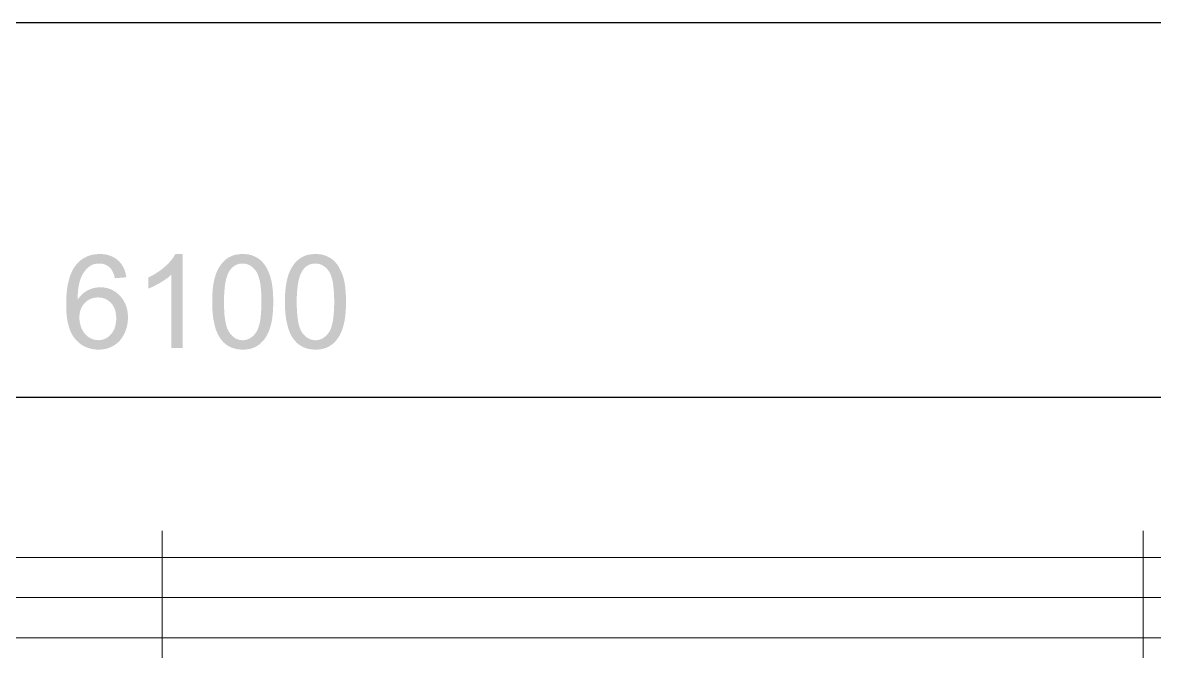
# Model space of a CAD drawing. Header units: millimetres. Extents: x -1336 to 24201, y -1370 to 16142.
# Drawn here: x 4994 to 6262, y 14215 to 14920 of the extents above; entities that cross this region are included whole.
import ezdxf

# ---------------------------------------------------------------- set-up
doc = ezdxf.new("R2010")
doc.units = ezdxf.units.MM
doc.layers.add('A-DIMS-MM', color=7, linetype='Continuous', lineweight=13)
doc.layers.add('A-GLAZ', color=7, linetype='Continuous', lineweight=13)

msp = doc.modelspace()

# ---------------------------------------------------------------- hatches: boundary and pattern name
at = {"layer": 'A-DIMS-MM'}
h = msp.add_hatch(color=7, dxfattribs=at)
h.paths.add_polyline_path([(5109.8, 14634.3), (5097, 14633.3), (5096.6, 14635.1), (5096.1, 14636.8), (5095.5, 14638.4), (5094.9, 14639.8), (5094.3, 14641.2), (5093.6, 14642.3), (5092.9, 14643.4), (5092.1, 14644.3), (5091.5, 14645), (5090.8, 14645.6), (5090.1, 14646.2), (5089.4, 14646.7), (5088.6, 14647.2), (5087.9, 14647.7), (5087.1, 14648.1), (5086.3, 14648.5), (5085.5, 14648.8), (5084.6, 14649.1), (5083.8, 14649.3), (5082.9, 14649.5), (5082, 14649.6), (5081.1, 14649.7), (5080.2, 14649.8), (5079.2, 14649.8), (5077.7, 14649.8), (5076.3, 14649.6), (5074.8, 14649.3), (5073.5, 14649), (5072.1, 14648.5), (5070.8, 14647.9), (5069.6, 14647.2), (5068.4, 14646.4), (5066.9, 14645.2), (5065.5, 14643.9), (5064.2, 14642.5), (5063, 14640.9), (5061.8, 14639.2), (5060.7, 14637.4), (5059.7, 14635.5), (5058.8, 14633.4), (5058.4, 14632.3), (5058, 14631.2), (5057.6, 14630), (5057.3, 14628.7), (5057, 14627.4), (5056.7, 14626), (5056.4, 14624.6), (5056.2, 14623.1), (5055.9, 14621.6), (5055.8, 14619.9), (5055.6, 14618.3), (5055.5, 14616.6), (5055.3, 14614.8), (5055.3, 14613), (5055.2, 14611.1), (5055.2, 14609.1), (5056.4, 14610.9), (5057.6, 14612.5), (5059, 14614), (5060.4, 14615.3), (5061.8, 14616.6), (5063.3, 14617.7), (5064.9, 14618.8), (5066.6, 14619.7), (5068.3, 14620.5), (5070, 14621.2), (5071.7, 14621.8), (5073.5, 14622.3), (5075.2, 14622.6), (5077, 14622.9), (5078.8, 14623.1), (5080.7, 14623.1), (5082.3, 14623.1), (5083.8, 14623), (5085.4, 14622.8), (5086.9, 14622.5), (5088.4, 14622.2), (5089.8, 14621.8), (5091.2, 14621.3), (5092.6, 14620.7), (5094, 14620.1), (5095.3, 14619.4), (5096.6, 14618.6), (5097.9, 14617.8), (5099.1, 14616.8), (5100.3, 14615.8), (5101.5, 14614.8), (5102.6, 14613.6), (5103.7, 14612.4), (5104.8, 14611.2), (5105.7, 14609.9), (5106.6, 14608.5), (5107.4, 14607.2), (5108.1, 14605.7), (5108.8, 14604.3), (5109.4, 14602.7), (5110, 14601.2), (5110.4, 14599.6), (5110.8, 14598), (5111.1, 14596.3), (5111.4, 14594.5), (5111.5, 14592.8), (5111.7, 14591), (5111.7, 14589.1), (5111.6, 14586.6), (5111.4, 14584.2), (5111.1, 14581.9), (5110.6, 14579.6), (5110, 14577.3), (5109.3, 14575.1), (5108.4, 14572.9), (5107.4, 14570.7), (5106.3, 14568.7), (5105.1, 14566.7), (5103.8, 14564.9), (5102.4, 14563.2), (5100.9, 14561.7), (5099.2, 14560.2), (5097.5, 14558.9), (5095.7, 14557.7), (5093.8, 14556.7), (5091.9, 14555.7), (5089.8, 14555), (5087.8, 14554.3), (5085.6, 14553.8), (5083.4, 14553.5), (5081.1, 14553.3), (5078.8, 14553.2), (5076.8, 14553.3), (5074.9, 14553.4), (5073, 14553.6), (5071.1, 14554), (5069.3, 14554.4), (5067.6, 14554.9), (5065.9, 14555.5), (5064.2, 14556.2), (5062.6, 14557), (5061, 14557.8), (5059.5, 14558.8), (5058, 14559.9), (5056.6, 14561), (5055.2, 14562.3), (5053.8, 14563.6), (5052.5, 14565.1), (5051.3, 14566.6), (5050.1, 14568.3), (5049.1, 14570), (5048.1, 14572), (5047.2, 14574), (5046.3, 14576.1), (5045.6, 14578.4), (5044.9, 14580.8), (5044.3, 14583.3), (5043.8, 14585.9), (5043.3, 14588.6), (5043, 14591.5), (5042.7, 14594.5), (5042.5, 14597.6), (5042.4, 14600.8), (5042.4, 14604.1), (5042.4, 14607.9), (5042.5, 14611.5), (5042.8, 14615), (5043.1, 14618.3), (5043.5, 14621.5), (5043.9, 14624.6), (5044.5, 14627.6), (5045.2, 14630.4), (5045.9, 14633.1), (5046.7, 14635.7), (5047.7, 14638.1), (5048.7, 14640.4), (5049.8, 14642.6), (5051, 14644.7), (5052.2, 14646.6), (5053.6, 14648.4), (5054.9, 14649.9), (5056.2, 14651.2), (5057.5, 14652.5), (5058.9, 14653.7), (5060.4, 14654.7), (5061.9, 14655.7), (5063.5, 14656.6), (5065.1, 14657.4), (5066.8, 14658.1), (5068.5, 14658.7), (5070.3, 14659.3), (5072.1, 14659.7), (5074, 14660), (5076, 14660.2), (5078, 14660.4), (5080, 14660.4), (5081.6, 14660.4), (5083.1, 14660.3), (5084.5, 14660.2), (5085.9, 14660), (5087.3, 14659.8), (5088.7, 14659.5), (5090, 14659.1), (5091.3, 14658.7), (5092.6, 14658.2), (5093.8, 14657.7), (5095, 14657.1), (5096.1, 14656.5), (5097.2, 14655.8), (5098.3, 14655.1), (5099.3, 14654.3), (5100.3, 14653.5), (5101.3, 14652.6), (5102.2, 14651.7), (5103.1, 14650.7), (5103.9, 14649.7), (5104.7, 14648.6), (5105.4, 14647.5), (5106, 14646.4), (5106.7, 14645.2), (5107.2, 14644), (5107.8, 14642.7), (5108.2, 14641.4), (5108.6, 14640.1), (5109, 14638.7), (5109.3, 14637.3), (5109.6, 14635.8), (5109.8, 14634.3)])
h.paths.add_polyline_path([(5057.2, 14589), (5057.2, 14587.4), (5057.4, 14585.7), (5057.6, 14584.1), (5057.9, 14582.5), (5058.3, 14580.9), (5058.8, 14579.4), (5059.3, 14577.8), (5060, 14576.3), (5060.8, 14574.8), (5061.6, 14573.4), (5062.5, 14572.1), (5063.4, 14570.9), (5064.4, 14569.8), (5065.5, 14568.8), (5066.7, 14567.8), (5067.9, 14567), (5069.2, 14566.2), (5070.5, 14565.6), (5071.8, 14565.1), (5073.1, 14564.6), (5074.5, 14564.3), (5075.8, 14564), (5077.2, 14563.9), (5078.6, 14563.8), (5079.6, 14563.8), (5080.6, 14563.9), (5081.6, 14564), (5082.5, 14564.2), (5083.5, 14564.5), (5084.4, 14564.7), (5085.3, 14565.1), (5086.2, 14565.5), (5087.1, 14565.9), (5087.9, 14566.4), (5088.7, 14566.9), (5089.6, 14567.5), (5090.4, 14568.2), (5091.1, 14568.9), (5091.9, 14569.6), (5092.6, 14570.4), (5093.3, 14571.2), (5094, 14572.1), (5094.6, 14573), (5095.2, 14574), (5095.7, 14575), (5096.2, 14576), (5096.7, 14577.1), (5097, 14578.2), (5097.4, 14579.3), (5097.7, 14580.5), (5097.9, 14581.7), (5098.1, 14582.9), (5098.3, 14584.2), (5098.4, 14585.5), (5098.5, 14586.9), (5098.5, 14588.3), (5098.5, 14589.6), (5098.4, 14591), (5098.3, 14592.2), (5098.1, 14593.5), (5097.9, 14594.7), (5097.7, 14595.8), (5097.4, 14596.9), (5097.1, 14598), (5096.7, 14599.1), (5096.2, 14600.1), (5095.8, 14601.1), (5095.2, 14602), (5094.7, 14602.9), (5094.1, 14603.8), (5093.4, 14604.7), (5092.7, 14605.5), (5092, 14606.2), (5091.2, 14606.9), (5090.4, 14607.6), (5089.6, 14608.2), (5088.8, 14608.8), (5087.9, 14609.3), (5087.1, 14609.7), (5086.2, 14610.2), (5085.2, 14610.5), (5084.3, 14610.8), (5083.3, 14611.1), (5082.3, 14611.3), (5081.3, 14611.5), (5080.3, 14611.6), (5079.2, 14611.7), (5078.1, 14611.7), (5077, 14611.7), (5076, 14611.6), (5074.9, 14611.5), (5073.9, 14611.3), (5072.9, 14611.1), (5071.9, 14610.8), (5071, 14610.5), (5070, 14610.2), (5069.1, 14609.7), (5068.2, 14609.3), (5067.3, 14608.8), (5066.5, 14608.2), (5065.6, 14607.6), (5064.8, 14606.9), (5064, 14606.2), (5063.3, 14605.5), (5062.5, 14604.7), (5061.8, 14603.8), (5061.2, 14603), (5060.6, 14602.1), (5060.1, 14601.2), (5059.6, 14600.2), (5059.1, 14599.2), (5058.7, 14598.2), (5058.3, 14597.2), (5058, 14596.1), (5057.8, 14595), (5057.6, 14593.9), (5057.4, 14592.7), (5057.3, 14591.5), (5057.2, 14590.3), (5057.2, 14589)])
h.paths.add_polyline_path([(5173.1, 14555), (5160.2, 14555), (5160.2, 14637.2), (5159, 14636), (5157.7, 14634.9), (5156.3, 14633.8), (5154.8, 14632.7), (5153.2, 14631.6), (5151.6, 14630.5), (5149.8, 14629.4), (5148, 14628.3), (5146.1, 14627.2), (5144.3, 14626.2), (5142.5, 14625.3), (5140.8, 14624.4), (5139.1, 14623.6), (5137.5, 14622.9), (5135.9, 14622.2), (5134.4, 14621.6), (5134.4, 14634.1), (5137.1, 14635.4), (5139.6, 14636.7), (5142.1, 14638.2), (5144.5, 14639.7), (5146.8, 14641.3), (5149.1, 14642.9), (5151.2, 14644.6), (5153.3, 14646.4), (5155.3, 14648.2), (5157.1, 14650), (5158.7, 14651.8), (5160.2, 14653.5), (5161.6, 14655.3), (5162.8, 14657), (5163.8, 14658.7), (5164.8, 14660.4), (5173.1, 14660.4), (5173.1, 14555)])
h.paths.add_polyline_path([(5206.1, 14606.8), (5206.1, 14609.1), (5206.1, 14611.3), (5206.2, 14613.5), (5206.3, 14615.6), (5206.5, 14617.7), (5206.6, 14619.7), (5206.8, 14621.7), (5207, 14623.6), (5207.3, 14625.4), (5207.6, 14627.2), (5207.9, 14629), (5208.2, 14630.6), (5208.6, 14632.2), (5209, 14633.8), (5209.5, 14635.3), (5209.9, 14636.8), (5210.4, 14638.2), (5210.9, 14639.5), (5211.5, 14640.8), (5212.1, 14642.1), (5212.7, 14643.3), (5213.3, 14644.5), (5214, 14645.7), (5214.7, 14646.8), (5215.4, 14647.9), (5216.2, 14648.9), (5216.9, 14649.9), (5217.8, 14650.9), (5218.6, 14651.8), (5219.5, 14652.6), (5220.4, 14653.5), (5221.3, 14654.3), (5222.3, 14655), (5223.3, 14655.7), (5224.3, 14656.4), (5225.3, 14657), (5226.4, 14657.5), (5227.5, 14658), (5228.7, 14658.5), (5229.8, 14658.9), (5231, 14659.3), (5232.3, 14659.6), (5233.5, 14659.8), (5234.8, 14660), (5236.2, 14660.2), (5237.5, 14660.3), (5238.9, 14660.4), (5240.3, 14660.4), (5242.4, 14660.4), (5244.4, 14660.2), (5246.4, 14660), (5248.3, 14659.6), (5250.1, 14659.1), (5251.8, 14658.5), (5253.5, 14657.8), (5255.2, 14657), (5256.7, 14656.1), (5258.2, 14655.1), (5259.6, 14654.1), (5261, 14652.9), (5262.3, 14651.6), (5263.5, 14650.2), (5264.6, 14648.8), (5265.7, 14647.2), (5266.7, 14645.6), (5267.6, 14643.8), (5268.5, 14642), (5269.4, 14640.1), (5270.2, 14638.1), (5270.9, 14636), (5271.6, 14633.9), (5272.2, 14631.6), (5272.5, 14630.4), (5272.8, 14629.2), (5273, 14627.9), (5273.2, 14626.6), (5273.4, 14625.2), (5273.6, 14623.8), (5273.8, 14622.3), (5274, 14620.8), (5274.1, 14619.2), (5274.2, 14617.6), (5274.3, 14615.9), (5274.4, 14614.2), (5274.5, 14612.4), (5274.5, 14610.6), (5274.6, 14608.7), (5274.6, 14606.8), (5274.5, 14604.5), (5274.5, 14602.3), (5274.4, 14600.1), (5274.3, 14598), (5274.2, 14595.9), (5274, 14593.9), (5273.8, 14592), (5273.6, 14590.1), (5273.4, 14588.2), (5273.1, 14586.5), (5272.8, 14584.7), (5272.4, 14583.1), (5272.1, 14581.5), (5271.7, 14579.9), (5271.2, 14578.4), (5270.8, 14577), (5270.3, 14575.6), (5269.8, 14574.2), (5269.2, 14572.9), (5268.6, 14571.6), (5268, 14570.4), (5267.4, 14569.2), (5266.7, 14568), (5266, 14566.9), (5265.3, 14565.8), (5264.6, 14564.8), (5263.8, 14563.8), (5263, 14562.8), (5262.1, 14561.9), (5261.2, 14561), (5260.3, 14560.2), (5259.4, 14559.4), (5258.5, 14558.7), (5257.5, 14558), (5256.4, 14557.3), (5255.4, 14556.7), (5254.3, 14556.1), (5253.2, 14555.6), (5252, 14555.2), (5250.9, 14554.8), (5249.7, 14554.4), (5248.4, 14554.1), (5247.1, 14553.8), (5245.8, 14553.6), (5244.5, 14553.4), (5243.1, 14553.3), (5241.7, 14553.2), (5240.3, 14553.2), (5238.5, 14553.3), (5236.6, 14553.4), (5234.9, 14553.6), (5233.1, 14553.9), (5231.5, 14554.3), (5229.9, 14554.7), (5228.3, 14555.3), (5226.8, 14555.9), (5225.3, 14556.7), (5223.9, 14557.5), (5222.5, 14558.4), (5221.2, 14559.3), (5220, 14560.4), (5218.7, 14561.5), (5217.6, 14562.8), (5216.5, 14564.1), (5215.2, 14565.8), (5214, 14567.6), (5212.9, 14569.6), (5211.9, 14571.7), (5211, 14573.9), (5210.1, 14576.2), (5209.4, 14578.7), (5208.7, 14581.3), (5208.1, 14584.1), (5207.5, 14586.9), (5207.1, 14589.9), (5206.7, 14593), (5206.5, 14596.3), (5206.3, 14599.6), (5206.1, 14603.2), (5206.1, 14606.8)])
h.paths.add_polyline_path([(5219.3, 14606.8), (5219.4, 14603.6), (5219.4, 14600.6), (5219.6, 14597.7), (5219.7, 14594.9), (5219.9, 14592.3), (5220.2, 14589.8), (5220.5, 14587.5), (5220.9, 14585.3), (5221.3, 14583.2), (5221.7, 14581.2), (5222.2, 14579.4), (5222.7, 14577.7), (5223.3, 14576.2), (5224, 14574.8), (5224.7, 14573.5), (5225.4, 14572.4), (5226.2, 14571.3), (5226.9, 14570.4), (5227.8, 14569.5), (5228.6, 14568.6), (5229.4, 14567.9), (5230.3, 14567.2), (5231.2, 14566.5), (5232.1, 14565.9), (5233.1, 14565.4), (5234.1, 14565), (5235, 14564.6), (5236.1, 14564.3), (5237.1, 14564.1), (5238.1, 14563.9), (5239.2, 14563.8), (5240.3, 14563.8), (5241.4, 14563.8), (5242.5, 14563.9), (5243.6, 14564.1), (5244.6, 14564.3), (5245.6, 14564.6), (5246.6, 14565), (5247.6, 14565.5), (5248.5, 14566), (5249.4, 14566.5), (5250.3, 14567.2), (5251.2, 14567.9), (5252.1, 14568.6), (5252.9, 14569.5), (5253.7, 14570.4), (5254.5, 14571.4), (5255.3, 14572.4), (5256, 14573.5), (5256.7, 14574.8), (5257.3, 14576.2), (5257.9, 14577.8), (5258.4, 14579.5), (5258.9, 14581.3), (5259.4, 14583.2), (5259.8, 14585.3), (5260.2, 14587.5), (5260.5, 14589.9), (5260.7, 14592.3), (5260.9, 14595), (5261.1, 14597.7), (5261.2, 14600.6), (5261.3, 14603.6), (5261.3, 14606.8), (5261.3, 14610), (5261.2, 14613), (5261.1, 14615.9), (5260.9, 14618.7), (5260.7, 14621.3), (5260.5, 14623.8), (5260.2, 14626.1), (5259.8, 14628.4), (5259.4, 14630.4), (5258.9, 14632.4), (5258.4, 14634.2), (5257.9, 14635.9), (5257.3, 14637.4), (5256.7, 14638.8), (5256, 14640.1), (5255.3, 14641.2), (5254.5, 14642.3), (5253.7, 14643.2), (5252.9, 14644.1), (5252, 14645), (5251.2, 14645.7), (5250.3, 14646.4), (5249.4, 14647.1), (5248.5, 14647.6), (5247.5, 14648.1), (5246.5, 14648.6), (5245.5, 14648.9), (5244.5, 14649.2), (5243.5, 14649.5), (5242.4, 14649.6), (5241.3, 14649.7), (5240.2, 14649.8), (5239.1, 14649.7), (5238, 14649.6), (5237, 14649.5), (5236, 14649.3), (5235, 14649), (5234, 14648.7), (5233.1, 14648.3), (5232.2, 14647.9), (5231.3, 14647.4), (5230.5, 14646.8), (5229.7, 14646.2), (5228.9, 14645.5), (5228.1, 14644.8), (5227.4, 14644), (5226.7, 14643.1), (5226, 14642.2), (5225.2, 14641), (5224.4, 14639.6), (5223.7, 14638.1), (5223.1, 14636.4), (5222.5, 14634.7), (5221.9, 14632.8), (5221.4, 14630.7), (5221, 14628.6), (5220.6, 14626.3), (5220.3, 14623.9), (5220, 14621.4), (5219.8, 14618.7), (5219.6, 14615.9), (5219.4, 14613), (5219.4, 14610), (5219.3, 14606.8)])
h.paths.add_polyline_path([(5287.7, 14606.8), (5287.7, 14609.1), (5287.7, 14611.3), (5287.8, 14613.5), (5287.9, 14615.6), (5288, 14617.7), (5288.2, 14619.7), (5288.4, 14621.7), (5288.6, 14623.6), (5288.9, 14625.4), (5289.2, 14627.2), (5289.5, 14629), (5289.8, 14630.6), (5290.2, 14632.2), (5290.6, 14633.8), (5291, 14635.3), (5291.5, 14636.8), (5292, 14638.2), (5292.5, 14639.5), (5293.1, 14640.8), (5293.6, 14642.1), (5294.3, 14643.3), (5294.9, 14644.5), (5295.6, 14645.7), (5296.3, 14646.8), (5297, 14647.9), (5297.7, 14648.9), (5298.5, 14649.9), (5299.3, 14650.9), (5300.2, 14651.8), (5301.1, 14652.6), (5302, 14653.5), (5302.9, 14654.3), (5303.8, 14655), (5304.8, 14655.7), (5305.9, 14656.4), (5306.9, 14657), (5308, 14657.5), (5309.1, 14658), (5310.2, 14658.5), (5311.4, 14658.9), (5312.6, 14659.3), (5313.9, 14659.6), (5315.1, 14659.8), (5316.4, 14660), (5317.7, 14660.2), (5319.1, 14660.3), (5320.5, 14660.4), (5321.9, 14660.4), (5324, 14660.4), (5326, 14660.2), (5327.9, 14660), (5329.8, 14659.6), (5331.7, 14659.1), (5333.4, 14658.5), (5335.1, 14657.8), (5336.7, 14657), (5338.3, 14656.1), (5339.8, 14655.1), (5341.2, 14654.1), (5342.5, 14652.9), (5343.8, 14651.6), (5345, 14650.2), (5346.2, 14648.8), (5347.3, 14647.2), (5348.3, 14645.6), (5349.2, 14643.8), (5350.1, 14642), (5351, 14640.1), (5351.8, 14638.1), (5352.5, 14636), (5353.2, 14633.9), (5353.8, 14631.6), (5354.1, 14630.4), (5354.3, 14629.2), (5354.6, 14627.9), (5354.8, 14626.6), (5355, 14625.2), (5355.2, 14623.8), (5355.4, 14622.3), (5355.5, 14620.8), (5355.7, 14619.2), (5355.8, 14617.6), (5355.9, 14615.9), (5356, 14614.2), (5356.1, 14612.4), (5356.1, 14610.6), (5356.1, 14608.7), (5356.1, 14606.8), (5356.1, 14604.5), (5356.1, 14602.3), (5356, 14600.1), (5355.9, 14598), (5355.8, 14595.9), (5355.6, 14593.9), (5355.4, 14592), (5355.2, 14590.1), (5354.9, 14588.2), (5354.7, 14586.5), (5354.3, 14584.7), (5354, 14583.1), (5353.6, 14581.5), (5353.2, 14579.9), (5352.8, 14578.4), (5352.3, 14577), (5351.9, 14575.6), (5351.3, 14574.2), (5350.8, 14572.9), (5350.2, 14571.6), (5349.6, 14570.4), (5349, 14569.2), (5348.3, 14568), (5347.6, 14566.9), (5346.9, 14565.8), (5346.1, 14564.8), (5345.3, 14563.8), (5344.5, 14562.8), (5343.7, 14561.9), (5342.8, 14561), (5341.9, 14560.2), (5341, 14559.4), (5340, 14558.7), (5339, 14558), (5338, 14557.3), (5337, 14556.7), (5335.9, 14556.1), (5334.8, 14555.6), (5333.6, 14555.2), (5332.4, 14554.8), (5331.2, 14554.4), (5330, 14554.1), (5328.7, 14553.8), (5327.4, 14553.6), (5326.1, 14553.4), (5324.7, 14553.3), (5323.3, 14553.2), (5321.9, 14553.2), (5320, 14553.3), (5318.2, 14553.4), (5316.4, 14553.6), (5314.7, 14553.9), (5313, 14554.3), (5311.4, 14554.7), (5309.9, 14555.3), (5308.3, 14555.9), (5306.9, 14556.7), (5305.5, 14557.5), (5304.1, 14558.4), (5302.8, 14559.3), (5301.5, 14560.4), (5300.3, 14561.5), (5299.2, 14562.8), (5298.1, 14564.1), (5296.8, 14565.8), (5295.6, 14567.6), (5294.5, 14569.6), (5293.5, 14571.7), (5292.6, 14573.9), (5291.7, 14576.2), (5291, 14578.7), (5290.3, 14581.3), (5289.7, 14584.1), (5289.1, 14586.9), (5288.7, 14589.9), (5288.3, 14593), (5288, 14596.3), (5287.8, 14599.6), (5287.7, 14603.2), (5287.7, 14606.8)])
h.paths.add_polyline_path([(5300.9, 14606.8), (5300.9, 14603.6), (5301, 14600.6), (5301.1, 14597.7), (5301.3, 14594.9), (5301.5, 14592.3), (5301.8, 14589.8), (5302.1, 14587.5), (5302.4, 14585.3), (5302.8, 14583.2), (5303.3, 14581.2), (5303.8, 14579.4), (5304.3, 14577.7), (5304.9, 14576.2), (5305.6, 14574.8), (5306.2, 14573.5), (5307, 14572.4), (5307.7, 14571.3), (5308.5, 14570.4), (5309.3, 14569.5), (5310.2, 14568.6), (5311, 14567.9), (5311.9, 14567.2), (5312.8, 14566.5), (5313.7, 14565.9), (5314.7, 14565.4), (5315.6, 14565), (5316.6, 14564.6), (5317.6, 14564.3), (5318.7, 14564.1), (5319.7, 14563.9), (5320.8, 14563.8), (5321.9, 14563.8), (5323, 14563.8), (5324.1, 14563.9), (5325.1, 14564.1), (5326.2, 14564.3), (5327.2, 14564.6), (5328.2, 14565), (5329.1, 14565.5), (5330.1, 14566), (5331, 14566.5), (5331.9, 14567.2), (5332.8, 14567.9), (5333.6, 14568.6), (5334.5, 14569.5), (5335.3, 14570.4), (5336.1, 14571.4), (5336.8, 14572.4), (5337.6, 14573.5), (5338.3, 14574.8), (5338.9, 14576.2), (5339.5, 14577.8), (5340, 14579.5), (5340.5, 14581.3), (5341, 14583.2), (5341.4, 14585.3), (5341.7, 14587.5), (5342, 14589.9), (5342.3, 14592.3), (5342.5, 14595), (5342.7, 14597.7), (5342.8, 14600.6), (5342.9, 14603.6), (5342.9, 14606.8), (5342.9, 14610), (5342.8, 14613), (5342.7, 14615.9), (5342.5, 14618.7), (5342.3, 14621.3), (5342, 14623.8), (5341.7, 14626.1), (5341.4, 14628.4), (5341, 14630.4), (5340.5, 14632.4), (5340, 14634.2), (5339.5, 14635.9), (5338.9, 14637.4), (5338.3, 14638.8), (5337.6, 14640.1), (5336.8, 14641.2), (5336.1, 14642.3), (5335.3, 14643.2), (5334.5, 14644.1), (5333.6, 14645), (5332.8, 14645.7), (5331.9, 14646.4), (5331, 14647.1), (5330, 14647.6), (5329.1, 14648.1), (5328.1, 14648.6), (5327.1, 14648.9), (5326.1, 14649.2), (5325, 14649.5), (5324, 14649.6), (5322.9, 14649.7), (5321.8, 14649.8), (5320.7, 14649.7), (5319.6, 14649.6), (5318.6, 14649.5), (5317.5, 14649.3), (5316.6, 14649), (5315.6, 14648.7), (5314.7, 14648.3), (5313.8, 14647.9), (5312.9, 14647.4), (5312.1, 14646.8), (5311.2, 14646.2), (5310.5, 14645.5), (5309.7, 14644.8), (5309, 14644), (5308.3, 14643.1), (5307.6, 14642.2), (5306.8, 14641), (5306, 14639.6), (5305.3, 14638.1), (5304.7, 14636.4), (5304.1, 14634.7), (5303.5, 14632.8), (5303, 14630.7), (5302.6, 14628.6), (5302.2, 14626.3), (5301.9, 14623.9), (5301.6, 14621.4), (5301.3, 14618.7), (5301.2, 14615.9), (5301, 14613), (5300.9, 14610), (5300.9, 14606.8)])

# ---------------------------------------------------------------- linework, layer by layer
at = {"color": 7}
for p, q in [((1759, 14920), (8740, 14920)), ((2210, 14500), (8190, 14500))]:
    msp.add_line(p, q, dxfattribs=at)
at = {"layer": 'A-GLAZ'}
for p, q in [((5150, 14200), (5150, 14350)), ((6250, 14200), (6250, 14350)), ((1850, 14320), (7350, 14320)), ((1850, 14275), (7350, 14275)), ((1850, 14230), (7350, 14230))]:
    msp.add_line(p, q, dxfattribs=at)

doc.saveas('drawing.dxf')
